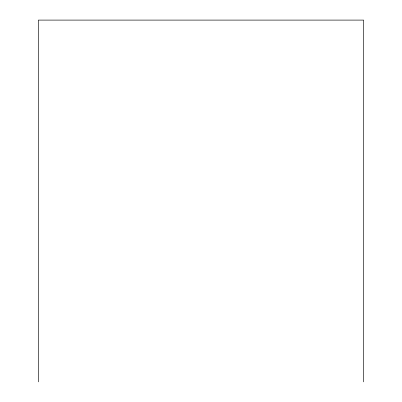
<?xml version="1.0" encoding="UTF-8"?>
<svg xmlns="http://www.w3.org/2000/svg" width="402" height="402" viewBox="0 0 402 402"><rect width="100%" height="100%" fill="white"/><g stroke="black" fill="none" stroke-linecap="round" stroke-linejoin="round"><path stroke-width="0.6" d="M363.659 381.9L363.659 20.1L38.341 20.1L38.341 381.9"/></g></svg>
